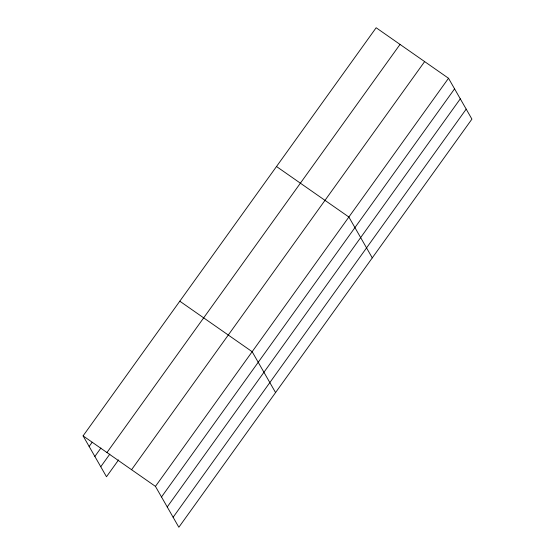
<?xml version="1.0" encoding="UTF-8"?>
<svg xmlns="http://www.w3.org/2000/svg" width="555" height="555" viewBox="0 0 555 555"><rect width="100%" height="100%" fill="white"/><g stroke="black" fill="none" stroke-linecap="round" stroke-linejoin="round"><path stroke-width="0.83" d="M83.084 435.876L376.151 27.75L448.516 78.262L471.916 119.124L178.849 527.25L155.449 486.381L83.084 435.876L106.484 476.738L118.576 459.908M89.14 446.456L92.165 442.245M94.863 456.446L100.906 448.031M106.962 452.54L400.03 44.421M100.76 466.748L109.828 454.122M131.563 469.717L424.637 61.591M155.449 486.381L448.516 78.262M161.505 496.961L454.573 88.842M167.228 506.958L460.296 98.832M173.125 517.253L466.193 109.134M276.508 166.514L348.873 217.019L372.273 257.888M179.792 301.192L252.157 351.703L275.564 392.572"/></g></svg>
